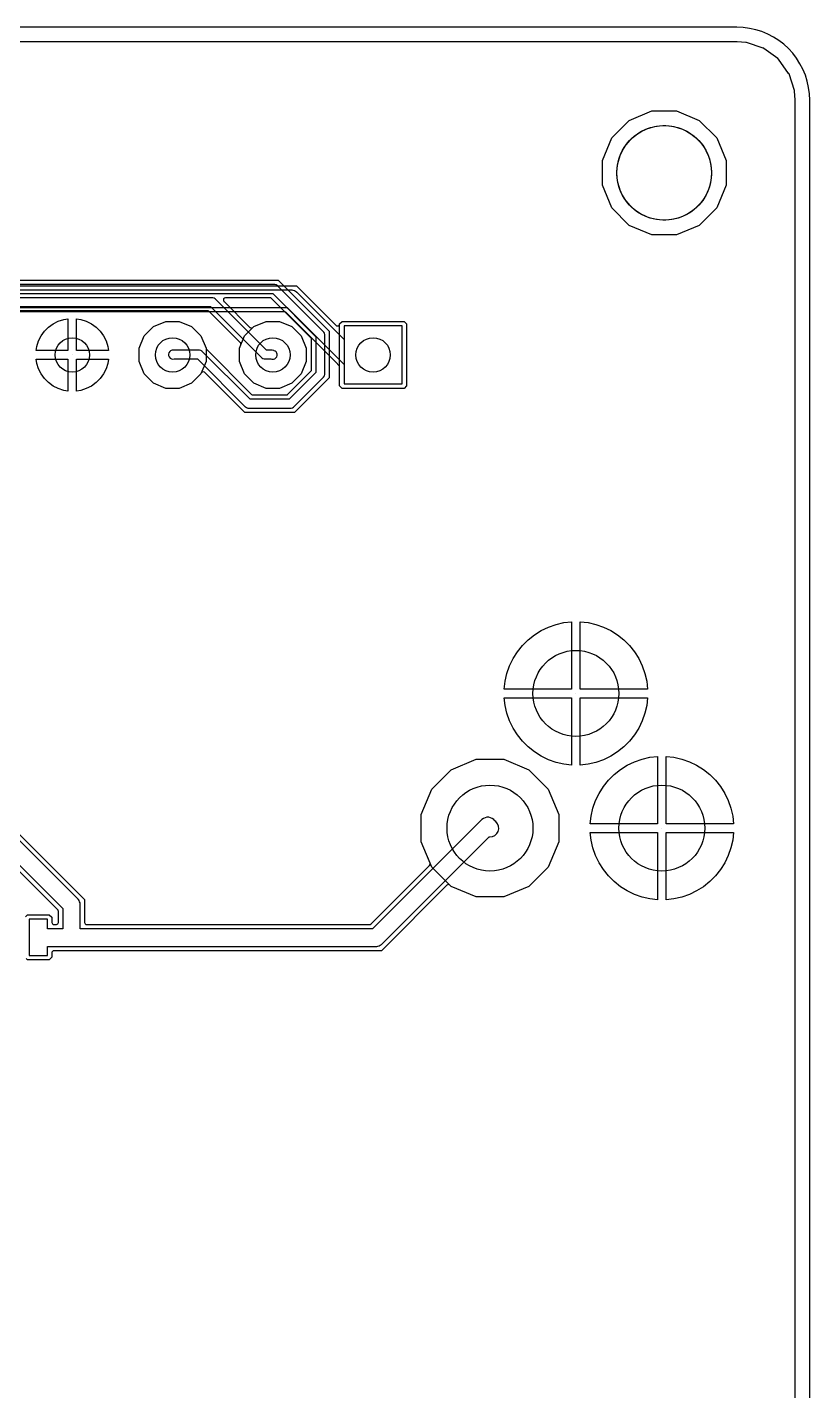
# Model space of a CAD drawing. Header units: inches. Extents: x 0 to 6.5, y 0 to 4.
# Drawn here: x 5.425 to 6.5, y 2.127 to 4 of the extents above; entities that cross this region are included whole.
import ezdxf

# ---------------------------------------------------------------- set-up
doc = ezdxf.new("R2010")
doc.units = ezdxf.units.IN

msp = doc.modelspace()

# ---------------------------------------------------------------- linework, layer by layer
at = {"layer": '16_copper'}
for points in [[(6.48, 0.1), (6.48, 3.9), (6.48, 3.9001), (6.48, 3.9002), (6.479, 3.9123), (6.479, 3.9126), (6.4789, 3.913), (6.4715, 3.9359), (6.4714, 3.9359), (6.4714, 3.936), (6.4713, 3.9362), (6.4713, 3.9363), (6.4712, 3.9364), (6.4711, 3.9367, 0.006887), (6.471, 3.9367), (6.4569, 3.9562), (6.4568, 3.9563), (6.4568, 3.9563), (6.4565, 3.9566), (6.4563, 3.9568, 0.006878), (6.4562, 3.9569), (6.4367, 3.971), (6.4367, 3.9711), (6.4366, 3.9711), (6.4362, 3.9713), (6.436, 3.9714, 0.00688), (6.4359, 3.9715), (6.413, 3.9789), (6.4127, 3.979), (6.4123, 3.979), (6.4002, 3.98), (6.4001, 3.98), (6.4, 3.98), (6.4, 3.98), (6.4, 3.98), (0.1, 3.98)], [(5.2215, 3.645), (5.7945, 3.645), (5.8489, 3.5906), (5.849, 3.5905), (5.849, 3.5904, 0.074715), (5.8501, 3.5899), (5.8504, 3.5898), (5.8505, 3.5898), (5.8506, 3.5897, 0.071788), (5.8514, 3.5897), (5.8518, 3.5898), (5.8521, 3.5899, 0.185221), (5.8539, 3.5919), (5.8539, 3.5922), (5.854, 3.5925), (5.8575, 3.596), (5.9425, 3.596), (5.946, 3.5925), (5.946, 3.5075), (5.9425, 3.504), (5.8575, 3.504), (5.854, 3.5075), (5.854, 3.5333), (5.854, 3.5336), (5.8539, 3.534, 0.087654), (5.8535, 3.5349), (5.8533, 3.5351), (5.8531, 3.5354), (5.8491, 3.5394), (5.7804, 3.6081), (5.7802, 3.6083), (5.7799, 3.6085, 0.087651), (5.7789, 3.6089), (5.7786, 3.609), (5.7783, 3.609), (5.2377, 3.609)], [(5.234, 3.615), (5.782, 3.615), (5.8595, 3.5375), (5.8599, 3.5372), (5.86, 3.5371), (5.86, 3.51), (5.94, 3.51), (5.94, 3.59), (5.86, 3.59), (5.86, 3.571), (5.7955, 3.6355), (5.7951, 3.6358), (5.7948, 3.6361, 0.144213), (5.7886, 3.6389), (5.7882, 3.6389, 0.015609), (5.7874, 3.639), (5.787, 3.639), (5.229, 3.639)]]:
    msp.add_lwpolyline(points, format="xyb", dxfattribs=at)
for points in [[(6.2831, 3.715), (6.2519, 3.7279), (6.2279, 3.7519), (6.215, 3.7831), (6.215, 3.8169), (6.2279, 3.8481), (6.2519, 3.8721), (6.2831, 3.885), (6.3169, 3.885), (6.3481, 3.8721), (6.3721, 3.8481), (6.385, 3.8169), (6.385, 3.7831), (6.3721, 3.7519), (6.3481, 3.7279), (6.3169, 3.715)], [(5.4369, 3.556), (5.4378, 3.5617), (5.4403, 3.5692), (5.4439, 3.5762), (5.4485, 3.5826), (5.454, 3.5881), (5.4604, 3.5928), (5.4674, 3.5963), (5.4749, 3.5988), (5.4806, 3.5997), (5.4806, 3.556)], [(5.4926, 3.556), (5.4926, 3.5997), (5.4983, 3.5988), (5.5058, 3.5963), (5.5128, 3.5928), (5.5192, 3.5881), (5.5248, 3.5826), (5.5294, 3.5762), (5.533, 3.5692), (5.5354, 3.5617), (5.5363, 3.556)], [(5.6153, 3.504), (5.5984, 3.511), (5.5854, 3.5239), (5.5784, 3.5408), (5.5784, 3.5591), (5.5854, 3.5761), (5.5984, 3.589), (5.6153, 3.596), (5.6336, 3.596), (5.6505, 3.589), (5.6634, 3.5761), (5.6704, 3.5591), (5.6704, 3.5408), (5.6634, 3.5239), (5.6505, 3.511), (5.6336, 3.504)], [(5.7531, 3.504), (5.7361, 3.511), (5.7232, 3.5239), (5.7162, 3.5408), (5.7162, 3.5591), (5.7232, 3.5761), (5.7361, 3.589), (5.7531, 3.596), (5.7714, 3.596), (5.7883, 3.589), (5.8012, 3.5761), (5.8082, 3.5591), (5.8082, 3.5408), (5.8012, 3.5239), (5.7883, 3.511), (5.7714, 3.504)], [(5.4749, 3.5012), (5.4674, 3.5037), (5.4604, 3.5072), (5.454, 3.5119), (5.4485, 3.5174), (5.4439, 3.5238), (5.4403, 3.5308), (5.4378, 3.5383), (5.4369, 3.544), (5.4806, 3.544), (5.4806, 3.5003)], [(5.4866, 3.55), (5.4866, 3.55), (5.4866, 3.55), (5.4866, 3.55)], [(5.4926, 3.544), (5.5363, 3.544), (5.5354, 3.5383), (5.533, 3.5308), (5.5294, 3.5238), (5.5248, 3.5174), (5.5192, 3.5119), (5.5128, 3.5072), (5.5058, 3.5037), (5.4983, 3.5012), (5.4926, 3.5003)], [(6.0803, 3.091), (6.0815, 3.1016), (6.0839, 3.1124), (6.0876, 3.1228), (6.0924, 3.1328), (6.0983, 3.1421), (6.1052, 3.1508), (6.113, 3.1586), (6.1217, 3.1655), (6.131, 3.1714), (6.141, 3.1762), (6.1514, 3.1798), (6.1622, 3.1823), (6.1727, 3.1835), (6.1727, 3.091)], [(6.1847, 3.091), (6.1847, 3.1835), (6.1953, 3.1823), (6.2061, 3.1798), (6.2165, 3.1762), (6.2265, 3.1714), (6.2358, 3.1655), (6.2445, 3.1586), (6.2523, 3.1508), (6.2592, 3.1421), (6.2651, 3.1328), (6.2699, 3.1228), (6.2735, 3.1124), (6.276, 3.1016), (6.2772, 3.091)], [(6.1622, 2.9878), (6.1514, 2.9902), (6.141, 2.9939), (6.131, 2.9987), (6.1217, 3.0046), (6.113, 3.0115), (6.1052, 3.0193), (6.0983, 3.0279), (6.0924, 3.0373), (6.0876, 3.0473), (6.0839, 3.0577), (6.0815, 3.0685), (6.0803, 3.079), (6.1727, 3.079), (6.1727, 2.9866)], [(6.1787, 3.085), (6.1787, 3.085), (6.1787, 3.085), (6.1787, 3.085)], [(6.1847, 3.079), (6.2772, 3.079), (6.276, 3.0685), (6.2735, 3.0577), (6.2699, 3.0473), (6.2651, 3.0373), (6.2592, 3.0279), (6.2523, 3.0193), (6.2445, 3.0115), (6.2358, 3.0046), (6.2265, 2.9987), (6.2165, 2.9939), (6.2061, 2.9902), (6.1953, 2.9878), (6.1847, 2.9866)], [(6.1984, 2.906), (6.1996, 2.9165), (6.2021, 2.9273), (6.2057, 2.9378), (6.2105, 2.9477), (6.2164, 2.9571), (6.2233, 2.9657), (6.2311, 2.9736), (6.2398, 2.9805), (6.2491, 2.9863), (6.2591, 2.9911), (6.2695, 2.9948), (6.2803, 2.9973), (6.2909, 2.9984), (6.2909, 2.906)], [(6.3029, 2.906), (6.3029, 2.9984), (6.3134, 2.9973), (6.3242, 2.9948), (6.3346, 2.9911), (6.3446, 2.9863), (6.3539, 2.9805), (6.3626, 2.9736), (6.3704, 2.9657), (6.3773, 2.9571), (6.3832, 2.9477), (6.388, 2.9378), (6.3916, 2.9273), (6.3941, 2.9165), (6.3953, 2.906)], [(6.0418, 2.8055), (6.0071, 2.8199), (5.9805, 2.8465), (5.9661, 2.8812), (5.9661, 2.9188), (5.9805, 2.9535), (6.0071, 2.9801), (6.0418, 2.9945), (6.0794, 2.9945), (6.1142, 2.9801), (6.1407, 2.9535), (6.1551, 2.9188), (6.1551, 2.8812), (6.1407, 2.8465), (6.1142, 2.8199), (6.0794, 2.8055)], [(6.2803, 2.8027), (6.2695, 2.8052), (6.2591, 2.8089), (6.2491, 2.8137), (6.2398, 2.8195), (6.2311, 2.8264), (6.2233, 2.8343), (6.2164, 2.8429), (6.2105, 2.8523), (6.2057, 2.8622), (6.2021, 2.8727), (6.1996, 2.8835), (6.1984, 2.894), (6.2909, 2.894), (6.2909, 2.8016)], [(6.2968, 2.9), (6.2968, 2.9), (6.2968, 2.9), (6.2968, 2.9)], [(6.3029, 2.894), (6.3953, 2.894), (6.3941, 2.8835), (6.3916, 2.8727), (6.388, 2.8622), (6.3832, 2.8523), (6.3773, 2.8429), (6.3704, 2.8343), (6.3626, 2.8264), (6.3539, 2.8195), (6.3446, 2.8137), (6.3346, 2.8089), (6.3242, 2.8052), (6.3134, 2.8027), (6.3029, 2.8016)]]:
    msp.add_lwpolyline(points, close=True, dxfattribs=at)
at = {"layer": '1_copper'}
for points in [[(6.48, 0.1), (6.48, 3.9), (6.48, 3.9001), (6.48, 3.9002), (6.479, 3.9123), (6.479, 3.9126), (6.4789, 3.913), (6.4715, 3.9359), (6.4714, 3.9359), (6.4714, 3.936), (6.4713, 3.9362), (6.4713, 3.9363), (6.4712, 3.9364), (6.4711, 3.9367, 0.006887), (6.471, 3.9367), (6.4569, 3.9562), (6.4568, 3.9563), (6.4568, 3.9563), (6.4565, 3.9566), (6.4563, 3.9568, 0.006878), (6.4562, 3.9569), (6.4367, 3.971), (6.4367, 3.9711), (6.4366, 3.9711), (6.4362, 3.9713), (6.436, 3.9714, 0.00688), (6.4359, 3.9715), (6.413, 3.9789), (6.4127, 3.979), (6.4123, 3.979), (6.4002, 3.98), (6.4001, 3.98), (6.4, 3.98), (6.4, 3.98), (6.4, 3.98), (0.1, 3.98)], [(1.921, 3.6525), (5.7695, 3.6525), (5.8395, 3.5825), (5.8395, 3.5185), (5.792, 3.471), (5.7235, 3.471), (5.6687, 3.5258), (5.6684, 3.5261), (5.6681, 3.5263, 0.30333), (5.6648, 3.5261), (5.6645, 3.5258), (5.6642, 3.5256, 0.00574), (5.6641, 3.5255), (5.664, 3.5252), (5.6638, 3.5249), (5.6634, 3.5239), (5.6505, 3.511), (5.6336, 3.504), (5.6153, 3.504), (5.5984, 3.511), (5.5854, 3.5239), (5.5784, 3.5408), (5.5784, 3.5591), (5.5854, 3.5761), (5.5984, 3.589), (5.6153, 3.596), (5.6336, 3.596), (5.6505, 3.589), (5.6634, 3.5761), (5.6704, 3.5591), (5.6705, 3.559), (5.6705, 3.5586, 0.087654), (5.6709, 3.5577), (5.6711, 3.5575), (5.6713, 3.5572), (5.7326, 3.4959), (5.7329, 3.4957), (5.7331, 3.4955, 0.087651), (5.7341, 3.4951), (5.7344, 3.495), (5.7347, 3.495), (5.7808, 3.495), (5.7811, 3.495), (5.7815, 3.4951, 0.087654), (5.7824, 3.4955), (5.7826, 3.4957), (5.7829, 3.4959), (5.8146, 3.5276), (5.8148, 3.5279), (5.815, 3.5281, 0.087651), (5.8154, 3.5291), (5.8155, 3.5294), (5.8155, 3.5297), (5.8155, 3.5713), (5.8155, 3.5716), (5.8154, 3.572, 0.087654), (5.815, 3.5729), (5.8148, 3.5731), (5.8146, 3.5734), (5.7604, 3.6276), (5.7601, 3.6278), (5.7599, 3.628, 0.087651), (5.7589, 3.6284), (5.7586, 3.6285), (5.7583, 3.6285), (5.6972, 3.6285), (5.6971, 3.6285), (5.697, 3.6285, 0.54841), (5.6946, 3.624), (5.6948, 3.6238), (5.695, 3.6235, 0.015772), (5.6951, 3.6234), (5.7307, 3.5878), (5.7309, 3.5876, 0.353382), (5.7346, 3.5875), (5.7348, 3.5877), (5.7349, 3.5878), (5.7361, 3.589), (5.7531, 3.596), (5.7714, 3.596), (5.7883, 3.589), (5.8012, 3.5761), (5.8082, 3.5591), (5.8082, 3.5408), (5.8012, 3.5239), (5.7883, 3.511), (5.7714, 3.504), (5.7531, 3.504), (5.7361, 3.511), (5.7232, 3.5239), (5.7162, 3.5408), (5.7162, 3.5591), (5.7181, 3.5638), (5.7181, 3.5638), (5.7182, 3.5639, 0.218355), (5.718, 3.5664), (5.7177, 3.5667), (5.7175, 3.567, 0.007882), (5.7175, 3.5671), (5.6749, 3.6096), (5.6746, 3.6098), (5.6744, 3.61, 0.087651), (5.6734, 3.6104), (5.6731, 3.6105), (5.6728, 3.6105), (4.3352, 3.6105)], [(1.9285, 3.6345), (5.762, 3.6345), (5.8215, 3.575), (5.8215, 3.526), (5.7845, 3.489), (5.731, 3.489), (5.6652, 3.5547), (5.6651, 3.5549), (5.6649, 3.555, 0.153125), (5.6616, 3.5565), (5.661, 3.5565), (5.625, 3.5565), (5.6244, 3.5564), (5.6238, 3.5564, 0.101648), (5.6216, 3.5555), (5.6216, 3.5554), (5.6216, 3.5554), (5.6215, 3.5554), (5.6211, 3.5551), (5.6205, 3.5546, 0.756361), (5.6267, 3.5445), (5.6268, 3.5445), (5.6585, 3.5445), (5.7243, 3.4788), (5.7244, 3.4786), (5.7246, 3.4785, 0.153125), (5.7279, 3.477), (5.7285, 3.477), (5.787, 3.477), (5.7872, 3.477), (5.7874, 3.477, 0.153128), (5.7908, 3.4783), (5.7912, 3.4788), (5.8317, 3.5193), (5.8319, 3.5194), (5.832, 3.5196, 0.153125), (5.8335, 3.5229), (5.8335, 3.5235), (5.8335, 3.5775), (5.8335, 3.5777), (5.8335, 3.5779, 0.153128), (5.8322, 3.5813), (5.8317, 3.5817), (5.7687, 3.6447), (5.7686, 3.6449), (5.7684, 3.645, 0.153125), (5.7651, 3.6465), (5.7645, 3.6465), (1.926, 3.6465)], [(4.3315, 3.6165), (5.6765, 3.6165), (5.7468, 3.5463), (5.7469, 3.5461), (5.7471, 3.546, 0.153125), (5.7504, 3.5445), (5.751, 3.5445), (5.7593, 3.5445), (5.7609, 3.5441), (5.7621, 3.544), (5.7633, 3.5441, 0.695635), (5.7652, 3.5552), (5.7641, 3.5557), (5.7635, 3.5559), (5.7613, 3.5564, 0.030101), (5.7606, 3.5565), (5.7602, 3.5565), (5.7601, 3.5565), (5.7601, 3.5565), (5.76, 3.5565), (5.7535, 3.5565), (5.6832, 3.6267), (5.6831, 3.6269), (5.6829, 3.627, 0.153125), (5.6796, 3.6285), (5.679, 3.6285), (4.329, 3.6285)], [(4.7435, 3.5195), (5.4735, 2.7895), (5.4735, 2.7615), (5.4525, 2.7615), (5.4525, 2.775), (5.4275, 2.775), (5.4275, 2.725), (5.4525, 2.725), (5.4525, 2.7375), (5.904, 2.7375), (5.9045, 2.7375), (5.9049, 2.7375, 0.144215), (5.9113, 2.74), (5.9116, 2.7402, 0.015626), (5.9122, 2.7407), (5.9125, 2.741), (6.0595, 2.8881), (6.0603, 2.888, 0.69701), (6.0687, 2.9089), (6.0674, 2.9099, 0.434942), (6.0494, 2.9118), (6.049, 2.9114), (6.0485, 2.911), (5.899, 2.7615), (5.4975, 2.7615), (5.4975, 2.7945), (5.4975, 2.795), (5.4975, 2.7954, 0.144215), (5.495, 2.8018), (5.4948, 2.8021, 0.015626), (5.4943, 2.8027), (5.494, 2.803), (4.764, 3.533)], [(5.4221, 2.7781), (5.425, 2.781), (5.455, 2.781), (5.4585, 2.7775), (5.4585, 2.7705), (5.4585, 2.7703, 0.392588), (5.4615, 2.7675), (5.4645, 2.7675), (5.4647, 2.7675, 0.392588), (5.4675, 2.7705), (5.4675, 2.7858), (5.4675, 2.7861), (5.4674, 2.7865, 0.087654), (5.467, 2.7874), (5.4668, 2.7876), (5.4666, 2.7879), (4.7484, 3.5061)], [(4.7853, 3.5202), (5.5035, 2.802), (5.5035, 2.7705), (5.5035, 2.7703, 0.392588), (5.5065, 2.7675), (5.8953, 2.7675), (5.8956, 2.7675), (5.896, 2.7676, 0.087654), (5.8969, 2.768), (5.8971, 2.7682), (5.8974, 2.7684), (5.9776, 2.8486), (5.9777, 2.8486), (5.9777, 2.8487, 0.218345), (5.9785, 2.8511), (5.9784, 2.8515), (5.9783, 2.8518, 0.007884), (5.9783, 2.8519), (5.9661, 2.8812), (5.9661, 2.9188), (5.9805, 2.9535), (6.0071, 2.9801), (6.0418, 2.9945), (6.0794, 2.9945), (6.1142, 2.9801), (6.1407, 2.9535), (6.1551, 2.9188), (6.1551, 2.8812), (6.1407, 2.8465), (6.1142, 2.8199), (6.0794, 2.8055), (6.0418, 2.8055), (6.0071, 2.8199), (6.0056, 2.8214, 0.414214), (6.0013, 2.8214), (5.9115, 2.7315), (5.4615, 2.7315), (5.4613, 2.7315, 0.392588), (5.4585, 2.7285), (5.4585, 2.7225), (5.455, 2.719), (5.425, 2.719), (5.4231, 2.7209)]]:
    msp.add_lwpolyline(points, format="xyb", dxfattribs=at)
for points in [[(6.2831, 3.715), (6.2519, 3.7279), (6.2279, 3.7519), (6.215, 3.7831), (6.215, 3.8169), (6.2279, 3.8481), (6.2519, 3.8721), (6.2831, 3.885), (6.3169, 3.885), (6.3481, 3.8721), (6.3721, 3.8481), (6.385, 3.8169), (6.385, 3.7831), (6.3721, 3.7519), (6.3481, 3.7279), (6.3169, 3.715)], [(5.4369, 3.556), (5.4378, 3.5617), (5.4403, 3.5692), (5.4439, 3.5762), (5.4485, 3.5826), (5.454, 3.5881), (5.4604, 3.5928), (5.4674, 3.5963), (5.4749, 3.5988), (5.4806, 3.5997), (5.4806, 3.556)], [(5.4926, 3.556), (5.4926, 3.5997), (5.4983, 3.5988), (5.5058, 3.5963), (5.5128, 3.5928), (5.5192, 3.5881), (5.5248, 3.5826), (5.5294, 3.5762), (5.533, 3.5692), (5.5354, 3.5617), (5.5363, 3.556)], [(5.8575, 3.504), (5.854, 3.5075), (5.854, 3.5925), (5.8575, 3.596), (5.9425, 3.596), (5.946, 3.5925), (5.946, 3.5075), (5.9425, 3.504)], [(5.94, 3.59), (5.86, 3.59), (5.86, 3.51), (5.94, 3.51)], [(5.4749, 3.5012), (5.4674, 3.5037), (5.4604, 3.5072), (5.454, 3.5119), (5.4485, 3.5174), (5.4439, 3.5238), (5.4403, 3.5308), (5.4378, 3.5383), (5.4369, 3.544), (5.4806, 3.544), (5.4806, 3.5003)], [(5.4866, 3.55), (5.4866, 3.55), (5.4866, 3.55), (5.4866, 3.55)], [(5.4926, 3.544), (5.5363, 3.544), (5.5354, 3.5383), (5.533, 3.5308), (5.5294, 3.5238), (5.5248, 3.5174), (5.5192, 3.5119), (5.5128, 3.5072), (5.5058, 3.5037), (5.4983, 3.5012), (5.4926, 3.5003)], [(6.0803, 3.091), (6.0815, 3.1016), (6.0839, 3.1124), (6.0876, 3.1228), (6.0924, 3.1328), (6.0983, 3.1421), (6.1052, 3.1508), (6.113, 3.1586), (6.1217, 3.1655), (6.131, 3.1714), (6.141, 3.1762), (6.1514, 3.1798), (6.1622, 3.1823), (6.1727, 3.1835), (6.1727, 3.091)], [(6.1847, 3.091), (6.1847, 3.1835), (6.1953, 3.1823), (6.2061, 3.1798), (6.2165, 3.1762), (6.2265, 3.1714), (6.2358, 3.1655), (6.2445, 3.1586), (6.2523, 3.1508), (6.2592, 3.1421), (6.2651, 3.1328), (6.2699, 3.1228), (6.2735, 3.1124), (6.276, 3.1016), (6.2772, 3.091)], [(6.1622, 2.9878), (6.1514, 2.9902), (6.141, 2.9939), (6.131, 2.9987), (6.1217, 3.0046), (6.113, 3.0115), (6.1052, 3.0193), (6.0983, 3.0279), (6.0924, 3.0373), (6.0876, 3.0473), (6.0839, 3.0577), (6.0815, 3.0685), (6.0803, 3.079), (6.1727, 3.079), (6.1727, 2.9866)], [(6.1787, 3.085), (6.1787, 3.085), (6.1787, 3.085), (6.1787, 3.085)], [(6.1847, 3.079), (6.2772, 3.079), (6.276, 3.0685), (6.2735, 3.0577), (6.2699, 3.0473), (6.2651, 3.0373), (6.2592, 3.0279), (6.2523, 3.0193), (6.2445, 3.0115), (6.2358, 3.0046), (6.2265, 2.9987), (6.2165, 2.9939), (6.2061, 2.9902), (6.1953, 2.9878), (6.1847, 2.9866)], [(6.1984, 2.906), (6.1996, 2.9165), (6.2021, 2.9273), (6.2057, 2.9378), (6.2105, 2.9477), (6.2164, 2.9571), (6.2233, 2.9657), (6.2311, 2.9736), (6.2398, 2.9805), (6.2491, 2.9863), (6.2591, 2.9911), (6.2695, 2.9948), (6.2803, 2.9973), (6.2909, 2.9984), (6.2909, 2.906)], [(6.3029, 2.906), (6.3029, 2.9984), (6.3134, 2.9973), (6.3242, 2.9948), (6.3346, 2.9911), (6.3446, 2.9863), (6.3539, 2.9805), (6.3626, 2.9736), (6.3704, 2.9657), (6.3773, 2.9571), (6.3832, 2.9477), (6.388, 2.9378), (6.3916, 2.9273), (6.3941, 2.9165), (6.3953, 2.906)], [(6.2803, 2.8027), (6.2695, 2.8052), (6.2591, 2.8089), (6.2491, 2.8137), (6.2398, 2.8195), (6.2311, 2.8264), (6.2233, 2.8343), (6.2164, 2.8429), (6.2105, 2.8523), (6.2057, 2.8622), (6.2021, 2.8727), (6.1996, 2.8835), (6.1984, 2.894), (6.2909, 2.894), (6.2909, 2.8016)], [(6.2968, 2.9), (6.2968, 2.9), (6.2968, 2.9), (6.2968, 2.9)], [(6.3029, 2.894), (6.3953, 2.894), (6.3941, 2.8835), (6.3916, 2.8727), (6.388, 2.8622), (6.3832, 2.8523), (6.3773, 2.8429), (6.3704, 2.8343), (6.3626, 2.8264), (6.3539, 2.8195), (6.3446, 2.8137), (6.3346, 2.8089), (6.3242, 2.8052), (6.3134, 2.8027), (6.3029, 2.8016)]]:
    msp.add_lwpolyline(points, close=True, dxfattribs=at)
at = {"layer": 'drills_NPTH'}
msp.add_circle((6.3, 3.8), 0.065, dxfattribs=at)
at = {"layer": 'drills_PTH'}
for centre, radius in [((5.4866, 3.55), 0.0236), ((5.6244, 3.55), 0.0236), ((5.7622, 3.55), 0.0236), ((5.9, 3.55), 0.0236), ((6.1787, 3.085), 0.059), ((6.0606, 2.9), 0.059), ((6.2968, 2.9), 0.059)]:
    msp.add_circle(centre, radius, dxfattribs=at)
at = {"layer": 'holes'}
msp.add_lwpolyline([(6.365, 3.7979), (6.3647, 3.7936), (6.3642, 3.7894), (6.3633, 3.7852), (6.3622, 3.7811), (6.3609, 3.7771), (6.3592, 3.7732), (6.3574, 3.7693), (6.3552, 3.7657), (6.3529, 3.7621), (6.3503, 3.7587), (6.3475, 3.7555), (6.3445, 3.7525), (6.3413, 3.7497), (6.3379, 3.7471), (6.3343, 3.7448), (6.3307, 3.7426), (6.3268, 3.7408), (6.3229, 3.7391), (6.3189, 3.7378), (6.3148, 3.7367), (6.3106, 3.7358), (6.3064, 3.7353), (6.3021, 3.735), (6.2979, 3.735), (6.2936, 3.7353), (6.2894, 3.7358), (6.2852, 3.7367), (6.2811, 3.7378), (6.2771, 3.7391), (6.2732, 3.7408), (6.2693, 3.7426), (6.2657, 3.7448), (6.2621, 3.7471), (6.2587, 3.7497), (6.2555, 3.7525), (6.2525, 3.7555), (6.2497, 3.7587), (6.2471, 3.7621), (6.2448, 3.7657), (6.2426, 3.7693), (6.2408, 3.7732), (6.2391, 3.7771), (6.2378, 3.7811), (6.2367, 3.7852), (6.2358, 3.7894), (6.2353, 3.7936), (6.235, 3.7979), (6.235, 3.8021), (6.2353, 3.8064), (6.2358, 3.8106), (6.2367, 3.8148), (6.2378, 3.8189), (6.2391, 3.8229), (6.2408, 3.8268), (6.2426, 3.8307), (6.2448, 3.8343), (6.2471, 3.8379), (6.2497, 3.8413), (6.2525, 3.8445), (6.2555, 3.8475), (6.2587, 3.8503), (6.2621, 3.8529), (6.2657, 3.8552), (6.2693, 3.8574), (6.2732, 3.8592), (6.2771, 3.8609), (6.2811, 3.8622), (6.2852, 3.8633), (6.2894, 3.8642), (6.2936, 3.8647), (6.2979, 3.865), (6.3021, 3.865), (6.3064, 3.8647), (6.3106, 3.8642), (6.3148, 3.8633), (6.3189, 3.8622), (6.3229, 3.8609), (6.3268, 3.8592), (6.3307, 3.8574), (6.3343, 3.8552), (6.3379, 3.8529), (6.3413, 3.8503), (6.3445, 3.8475), (6.3475, 3.8445), (6.3503, 3.8413), (6.3529, 3.8379), (6.3552, 3.8343), (6.3574, 3.8307), (6.3592, 3.8268), (6.3609, 3.8229), (6.3622, 3.8189), (6.3633, 3.8148), (6.3642, 3.8106), (6.3647, 3.8064), (6.365, 3.8021), (6.365, 3.7979)], close=True, dxfattribs=at)
at = {"layer": 'outline'}
msp.add_lwpolyline([(6.5, 0.1), (6.5, 3.9), (6.4996, 3.9087), (6.4985, 3.9174), (6.4966, 3.9259), (6.494, 3.9342), (6.4906, 3.9423), (6.4866, 3.95), (6.4819, 3.9574), (6.4766, 3.9643), (6.4707, 3.9707), (6.4643, 3.9766), (6.4574, 3.9819), (6.45, 3.9866), (6.4423, 3.9906), (6.4342, 3.994), (6.4259, 3.9966), (6.4174, 3.9985), (6.4087, 3.9996), (6.4, 4), (0.1, 4)], dxfattribs=at)

doc.saveas('drawing.dxf')
